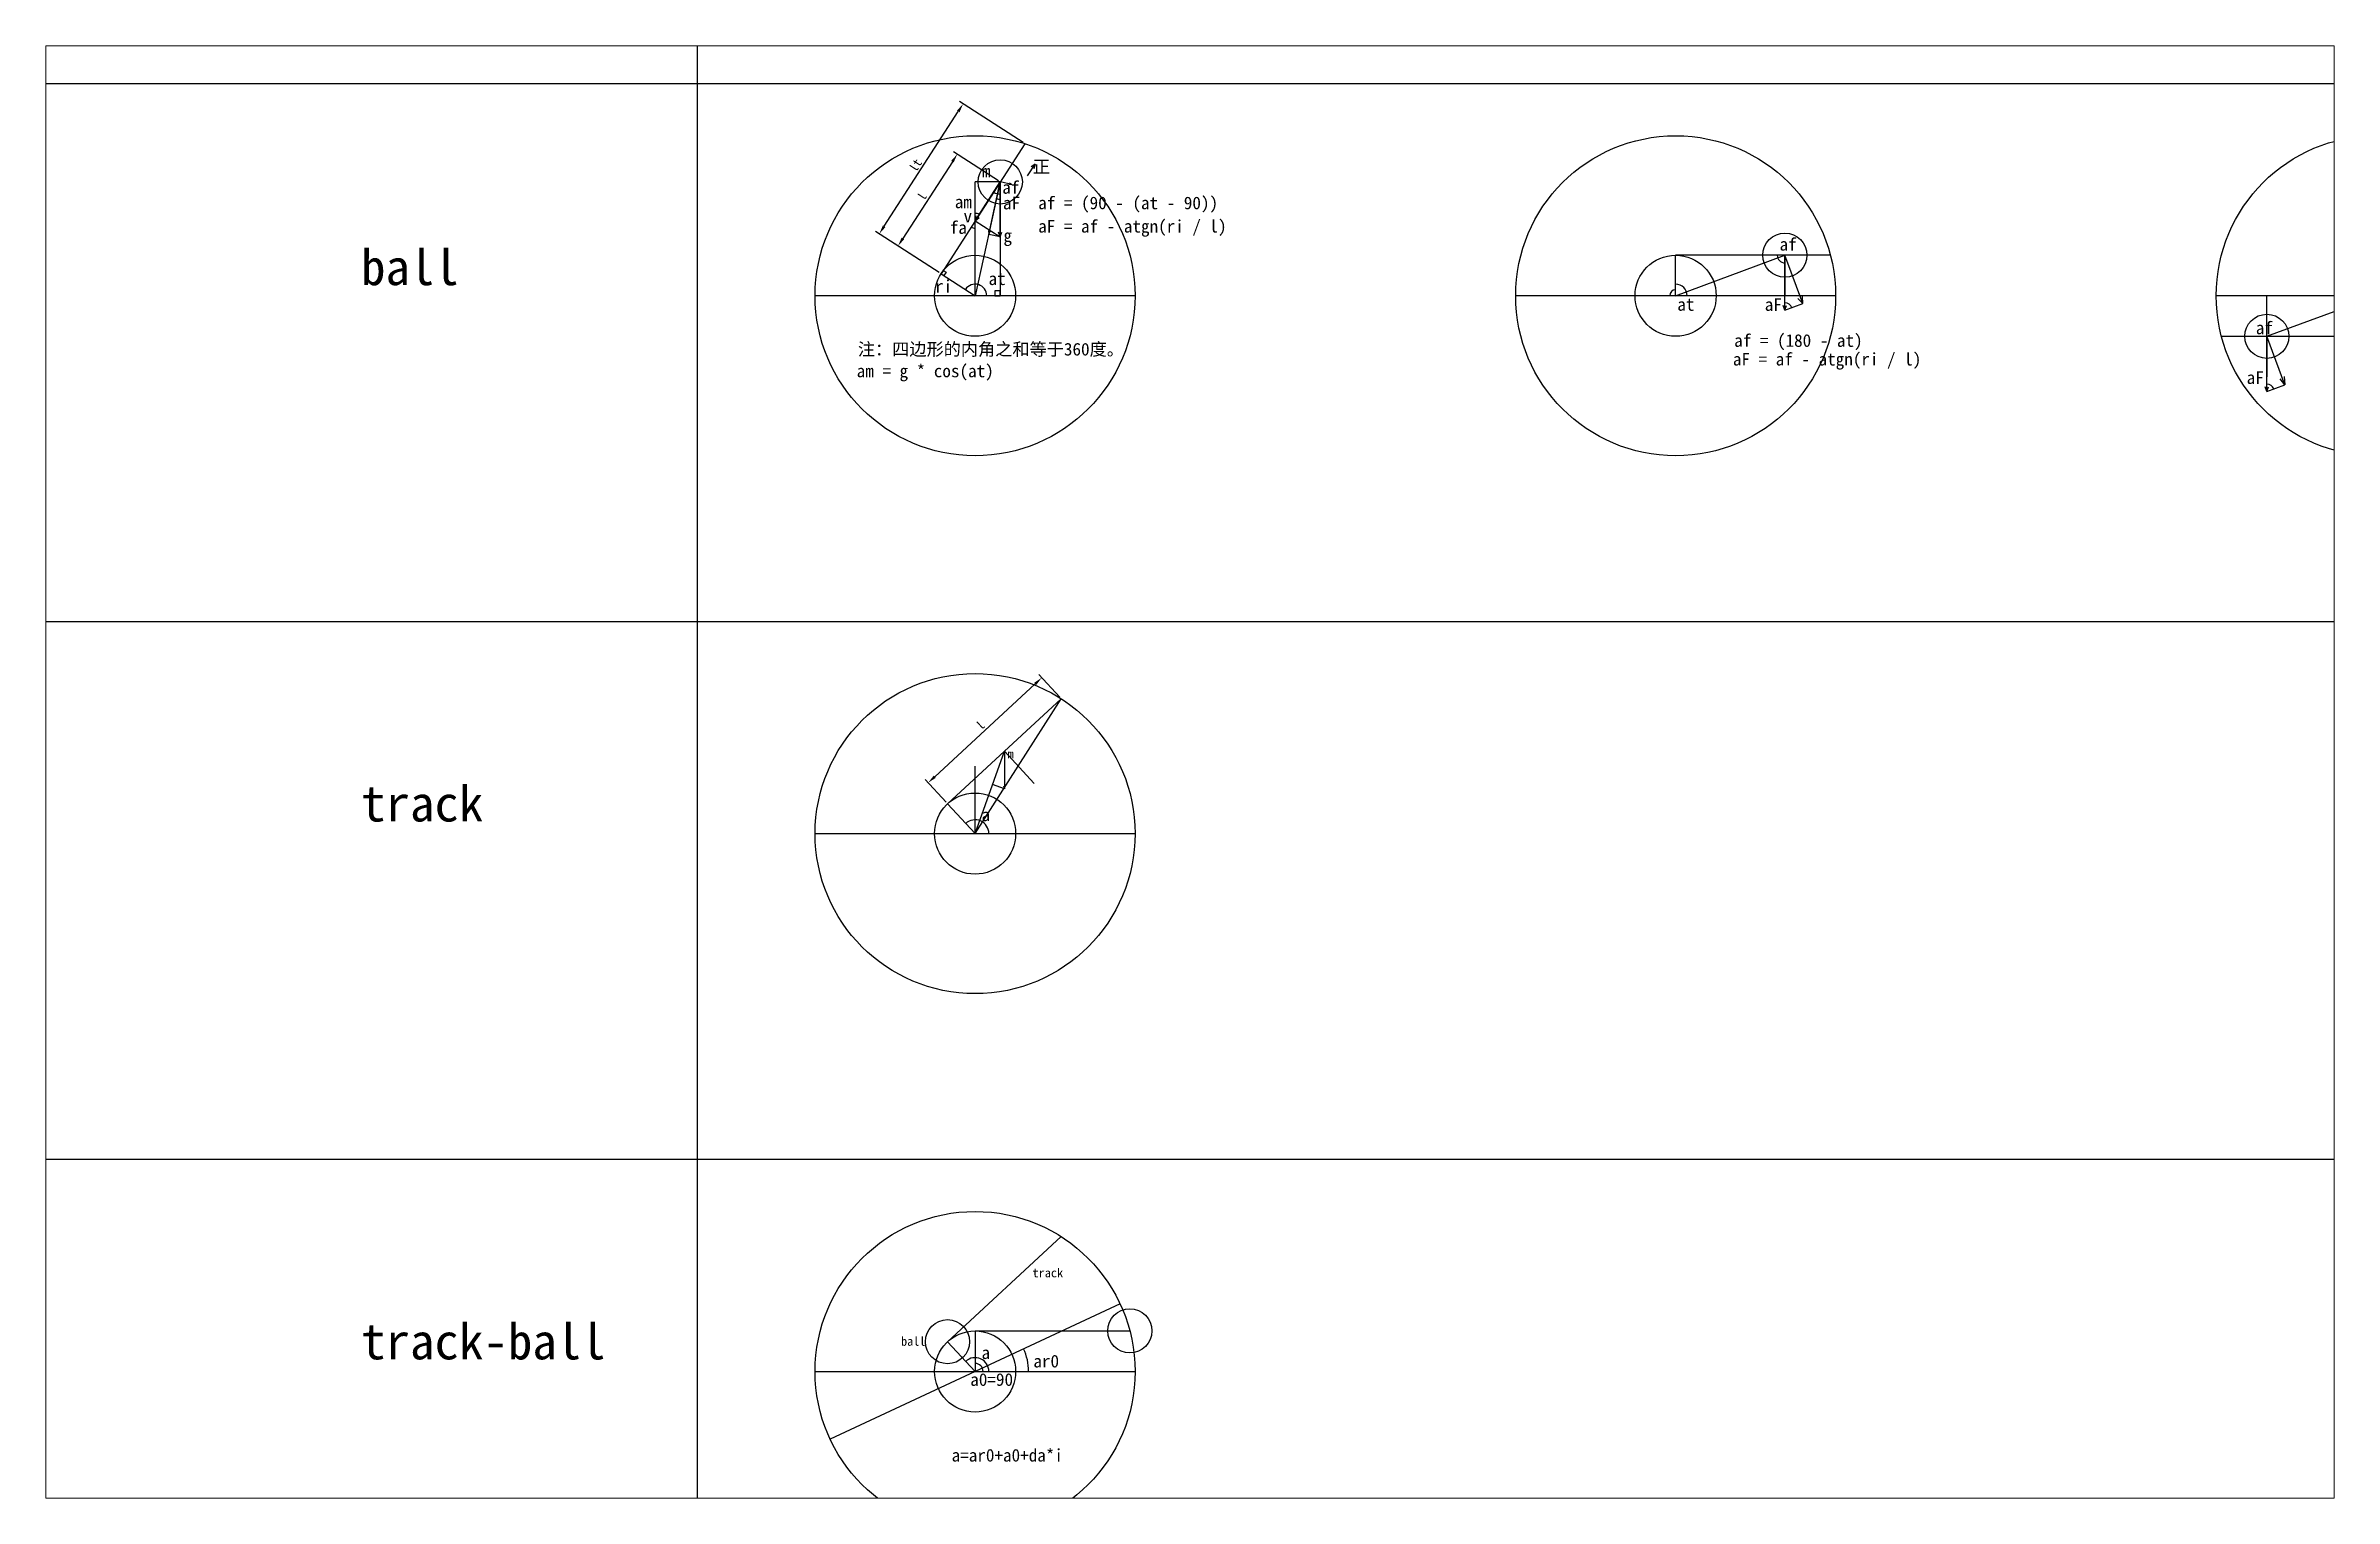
# Paper-space layout 'Sheet1' of a CAD drawing. Header units: millimetres. Extents: x 40 to 364, y 26 to 231.
# The model-space entities are those that its viewports show. They can reach past a viewport. Long polylines and large blocks are cut down to what shows.
import ezdxf

# ---------------------------------------------------------------- set-up
doc = ezdxf.new("R2010")
doc.units = ezdxf.units.MM
for name, color, linetype in [('bz', 4, 'Continuous'), ('field', 6, 'Continuous'), ('fz', 2, 'Continuous'), ('sm', 3, 'Continuous'), ('wt', 1, 'Continuous')]:
    doc.layers.add(name, color=color, linetype=linetype)
doc.styles.get("Standard").update_dxf_attribs({"font": 'simfang.ttf'})
doc.dimstyles.new('ISO-25', dxfattribs={"dimtxt": 2.5, "dimasz": 2.5, "dimexe": 1.25, "dimexo": 0.625, "dimtad": 1, "dimtxsty": 'Standard', "dimcen": 2.5, "dimadec": 0, "dimazin": 0, "dimtfac": 1, "dimtmove": 0, "dimatfit": 3, "dimfxl": 1, "dimarcsym": 0})

# ---------------------------------------------------------------- blocks, each defined once
blk = doc.blocks.new('*D1')
at = {"layer": 'Defpoints', "color": 0}
for p in [(-895.12, -439.59), (-923.54, -457.4), (-911.59, -465.11)]:
    blk.add_point(p, dxfattribs=at)
at = {"layer": 'field', "color": 0, "lineweight": -2}
for p, q in [((-895.64, -439.25), (-908.12, -431.2)), ((-908.43, -433.98), (-922.19, -455.3)), ((-912.11, -464.78), (-924.59, -456.72))]:
    blk.add_line(p, q, dxfattribs=at)
at = {"layer": 'field', "color": 0}
for points in [[(-908.08, -434.2), (-908.78, -433.75), (-907.07, -431.88)], [(-922.54, -455.07), (-921.84, -455.53), (-923.54, -457.4)]]:
    blk.add_solid(points, dxfattribs=at)
at = {"layer": 'field', "color": 0, "insert": (-916.88, -443.62), "char_height": 2.5, "attachment_point": 5, "rotation": 57.16425}
blk.add_mtext('{l}', dxfattribs=at)
blk = doc.blocks.new('*D2')
at = {"layer": 'Defpoints', "color": 0}
for p in [(-883.58, -577.39), (-878.18, -583.24), (-909.77, -612.43)]:
    blk.add_point(p, dxfattribs=at)
at = {"layer": 'field', "color": 0, "lineweight": -2}
for p, q in [((-878.6, -582.78), (-884.43, -576.47)), ((-913.34, -604.89), (-885.42, -579.09)), ((-910.19, -611.97), (-916.02, -605.67))]:
    blk.add_line(p, q, dxfattribs=at)
at = {"layer": 'field', "color": 0}
for points in [[(-885.13, -579.39), (-885.7, -578.78), (-883.58, -577.39)], [(-913.62, -604.59), (-913.05, -605.2), (-915.17, -606.59)]]:
    blk.add_solid(points, dxfattribs=at)
at = {"layer": 'field', "color": 0, "insert": (-900.65, -590.61), "char_height": 2.5, "attachment_point": 5, "rotation": 42.74505}
blk.add_mtext('{l}', dxfattribs=at)
blk = doc.blocks.new('*D6')
at = {"layer": 'Defpoints', "color": 0}
for p in [(-905.44, -417.89), (-888.26, -428.97), (-911.59, -465.11)]:
    blk.add_point(p, dxfattribs=at)
at = {"layer": 'sm', "color": 0, "lineweight": -2}
for p, q in [((-888.79, -428.63), (-906.49, -417.21)), ((-927.41, -451.93), (-906.79, -419.99)), ((-912.11, -464.78), (-929.81, -453.36))]:
    blk.add_line(p, q, dxfattribs=at)
at = {"layer": 'sm', "color": 0}
for points in [[(-906.44, -420.22), (-907.14, -419.76), (-905.44, -417.89)], [(-927.76, -451.71), (-927.06, -452.16), (-928.76, -454.03)]]:
    blk.add_solid(points, dxfattribs=at)
at = {"layer": 'sm', "color": 0, "insert": (-918.67, -434.94), "char_height": 2.5, "attachment_point": 5, "rotation": 57.16425}
blk.add_mtext('{lt}', dxfattribs=at)

msp = doc.modelspace()

# ---------------------------------------------------------------- linework, layer by layer
at = {"layer": 'bz'}
for p, q in [((-902.087, -450.391), (-895.118, -439.591)), ((-898.344, -454.175), (-895.118, -439.591)), ((-895.118, -454.889), (-895.118, -439.591)), ((-891.891, -440.305), (-895.118, -439.591)), ((-891.891, -440.305), (-892.703, -440.402)), ((-892.509, -439.848), (-891.891, -440.305)), ((-902.087, -450.391), (-901.841, -449.036)), ((-902.087, -450.391), (-901.02, -449.52)), ((-902.087, -450.391), (-895.118, -454.889)), ((-898.42, -453.054), (-898.344, -454.175)), ((-898.344, -454.175), (-897.903, -453.252)), ((-895.118, -454.889), (-898.344, -454.175)), ((-895.118, -454.889), (-895.595, -453.596)), ((-895.118, -454.889), (-894.641, -453.596)), ((-677.003, -475.252), (-677.003, -459.954)), ((-672.014, -473.4), (-677.003, -459.954)), ((-677.003, -475.252), (-677.48, -473.959)), ((-677.003, -475.252), (-676.527, -473.959)), ((-672.014, -473.4), (-673.442, -472.015)), ((-672.014, -473.4), (-672.099, -471.451)), ((-543.02, -497.798), (-543.02, -482.5)), ((-538.03, -495.946), (-543.02, -482.5)), ((-538.03, -495.946), (-539.362, -494.294)), ((-538.187, -493.623), (-538.03, -495.946)), ((-543.02, -497.798), (-543.497, -496.506)), ((-543.02, -497.798), (-542.543, -496.506)), ((-893.974, -597.836), (-893.974, -608.231)), ((-885.704, -606.783), (-893.974, -597.836)), ((-893.974, -608.231), (-897.258, -607.061)), ((-894.201, -607.418), (-893.974, -608.231)), ((-893.974, -608.231), (-893.735, -607.418))]:
    msp.add_line(p, q, dxfattribs=at)
msp.add_lwpolyline([(-910.997, -464.196), (-910.196, -464.713), (-910.788, -465.631)], dxfattribs=at)
msp.add_lwpolyline([(-895.118, -471.227), (-895.118, -469.815), (-896.592, -469.815), (-896.592, -471.227)], close=True, dxfattribs=at)
for centre, radius, start, end in [((-895.118, -439.591), 3.387, 237.164254, 270), ((-895.118, -439.591), 4.791, 257.524687, 270), ((-902.087, -450.391), 2.09, 57.164254, 90.813404), ((-902.087, -450.391), 2.09, 237.164254, 269.186596), ((-677.003, -459.954), 2.133, 180, 270), ((-902.117, -471.227), 3.218, 0, 147.164254), ((-707.38, -471.227), 3.197, 0, 90), ((-677.003, -475.252), 2.05, 20.360433, 90), ((-543.02, -497.798), 2.003, 20.360433, 90), ((-902.117, -620.713), 3.837, 0, 132.745052), ((-902.117, -770.198), 3.837, 0, 132.745052), ((-902.117, -770.198), 2.239, 0, 90), ((-902.117, -770.198), 14.878, 0, 25.00554)]:
    msp.add_arc(centre, radius, start, end, dxfattribs=at)
at = {"layer": 'fz'}
for p, q in [((-895.118, -439.591), (-902.117, -471.227)), ((-902.117, -471.227), (-902.117, -439.591)), ((-895.118, -439.591), (-902.117, -439.591)), ((-895.118, -439.591), (-895.118, -471.227)), ((-707.38, -471.227), (-707.38, -459.954)), ((-707.38, -471.227), (-677.003, -459.954)), ((-677.003, -459.954), (-677.003, -471.227)), ((-911.589, -465.115), (-902.117, -471.227)), ((-857.649, -471.227), (-946.586, -471.227)), ((-662.912, -471.227), (-751.849, -471.227)), ((-677.003, -475.252), (-672.014, -473.4)), ((-468.175, -471.227), (-557.112, -471.227)), ((-543.02, -482.5), (-512.643, -471.227)), ((-543.02, -482.5), (-543.02, -471.227)), ((-543.02, -482.5), (-543.02, -493.774)), ((-543.02, -497.798), (-538.03, -495.946)), ((-902.117, -620.713), (-878.179, -583.237)), ((-902.117, -620.713), (-893.974, -597.836)), ((-902.117, -620.713), (-902.117, -601.957)), ((-946.586, -620.713), (-857.649, -620.713)), ((-861.817, -751.401), (-942.417, -788.995)), ((-902.117, -758.925), (-902.117, -770.198)), ((-946.586, -770.198), (-857.649, -770.198))]:
    msp.add_line(p, q, dxfattribs=at)
msp.add_arc((-707.38, -471.227), 1.66, 90, 180, dxfattribs=at)
at = {"layer": 'sm'}
for p, q in [((-887.511, -437.934), (-885.393, -434.653)), ((-885.393, -434.653), (-886.527, -435.435)), ((-885.393, -434.653), (-885.747, -435.984))]:
    msp.add_line(p, q, dxfattribs=at)
for p, direction in [((-979.253, -706.422), (0, 1)), ((-882.441, -412.254), (1, 0)), ((-864.309, -561.74), (1, 0)), ((-864.309, -711.225), (1, 0))]:
    msp.add_xline(p, direction, dxfattribs=at)
at = {"layer": 'wt'}
for p, q in [((-888.265, -428.971), (-911.589, -465.115)), ((-664.364, -459.954), (-707.38, -459.954)), ((-555.659, -482.5), (-512.643, -482.5)), ((-878.179, -583.237), (-909.769, -612.434)), ((-902.117, -620.713), (-909.769, -612.434)), ((-878.179, -732.723), (-909.769, -761.919)), ((-902.117, -770.198), (-909.769, -761.919)), ((-902.117, -758.925), (-859.101, -758.925))]:
    msp.add_line(p, q, dxfattribs=at)
for centre, radius in [((-902.117, -471.227), 44.469), ((-707.38, -471.227), 44.469), ((-512.643, -471.227), 44.469), ((-895.118, -439.591), 6.134), ((-677.003, -459.954), 6.134), ((-902.117, -471.227), 11.273), ((-707.38, -471.227), 11.273), ((-512.643, -471.227), 11.273), ((-543.02, -482.5), 6.134), ((-902.117, -620.713), 44.469), ((-902.117, -620.713), 11.273), ((-902.117, -770.198), 44.469), ((-909.769, -761.919), 6.134), ((-859.101, -758.925), 6.134), ((-902.117, -770.198), 11.273)]:
    msp.add_circle(centre, radius, dxfattribs=at)

# ---------------------------------------------------------------- texts
at = {"layer": 'field'}
for s, height, p in [('field', 10, (-903.466, -399.303)), ('m', 2.5, (-893.072, -599.797)), ('a', 3.5, (-900.326, -617.243)), ('track', 2.5, (-886.151, -744.024)), ('ball', 2.5, (-922.699, -763.049))]:
    msp.add_text(s, height=height, dxfattribs=at).set_placement(p)
for s, p in [('m', (-900.212, -438.336)), ('am', (-907.758, -446.898)), ('v', (-905.332, -450.831))]:
    msp.add_text(s, height=3.5, rotation=360, dxfattribs=at).set_placement(p)
at = {"layer": 'sm'}
for s, p in [('正', (-886.041, -437.11)), ('af', (-894.566, -442.87)), ('aF', (-894.37, -447.208)), ('af = (90 - (at - 90))', (-884.577, -447.176)), ('fa', (-909.165, -454.01)), ('aF = af - atgn(ri / l)', (-884.577, -453.666)), ('g', (-894.238, -456.264)), ('af', (-678.489, -458.674)), ('ri', (-913.251, -470.339)), ('at', (-898.369, -468.241)), ('at', (-706.925, -475.392)), ('aF', (-682.613, -475.421)), ('af = (180 - at)', (-691.122, -485.416)), ('af', (-546.107, -481.907)), ('注：四边形的内角之和等于360度。', (-934.72, -487.83)), ('aF = af - atgn(ri / l)', (-691.473, -490.604)), ('am = g * cos(at)', (-935.027, -493.873)), ('aF', (-548.654, -495.732))]:
    msp.add_text(s, height=3.5, rotation=360, dxfattribs=at).set_placement(p)
for s, height, p in [('ball', 10, (-1072.817, -468.265)), ('track', 10, (-1072.817, -617.342)), ('track-ball', 10, (-1072.817, -766.827)), ('a', 3.5, (-900.326, -766.728)), ('ar0', 3.5, (-885.925, -769.073)), ('a0=90', 3.5, (-903.468, -774.193)), ('a=ar0+a0+da*i', 3.5, (-908.645, -795.234))]:
    msp.add_text(s, height=height, dxfattribs=at).set_placement(p)

# ---------------------------------------------------------------- dimensions: what is measured, and where the dimension line sits
at = {"layer": 'field'}
for p1, p2, distance, picture, middle in [((-895.118, -439.591), (-911.589, -465.115), -14.226, '*D1', (-916.882, -443.622)), ((-909.769, -612.434), (-878.179, -583.237), 7.96, '*D2', (-900.649, -590.613))]:
    dim = msp.add_aligned_dim(p1=p1, p2=p2, distance=distance, text='{l}', dimstyle='ISO-25', override={"dimlfac": 1, "dimtolj": 0}, dxfattribs=at)
    dim.commit()
    dim.dimension.update_dxf_attribs({"geometry": picture, "text_midpoint": middle})
at = {"layer": 'sm'}
dim = msp.add_aligned_dim(p1=(-911.589, -465.115), p2=(-888.265, -428.971), distance=20.437, text='{lt}', dimstyle='ISO-25', override={"dimlfac": 1, "dimtolj": 0}, dxfattribs=at)
dim.commit()
dim.dimension.update_dxf_attribs({"geometry": '*D6', "text_midpoint": (-918.674, -434.945)})

psp = doc.layouts.new('Sheet1')

# ---------------------------------------------------------------- viewports
at = {"layer": '0', "view_target_point": (-935.287, -615.451)}
psp.add_viewport(center=(202.5, 128.5), size=(324, 205.6), view_center_point=(92.908, 11.864), view_height=403.67426, dxfattribs=at)

doc.saveas('drawing.dxf')
